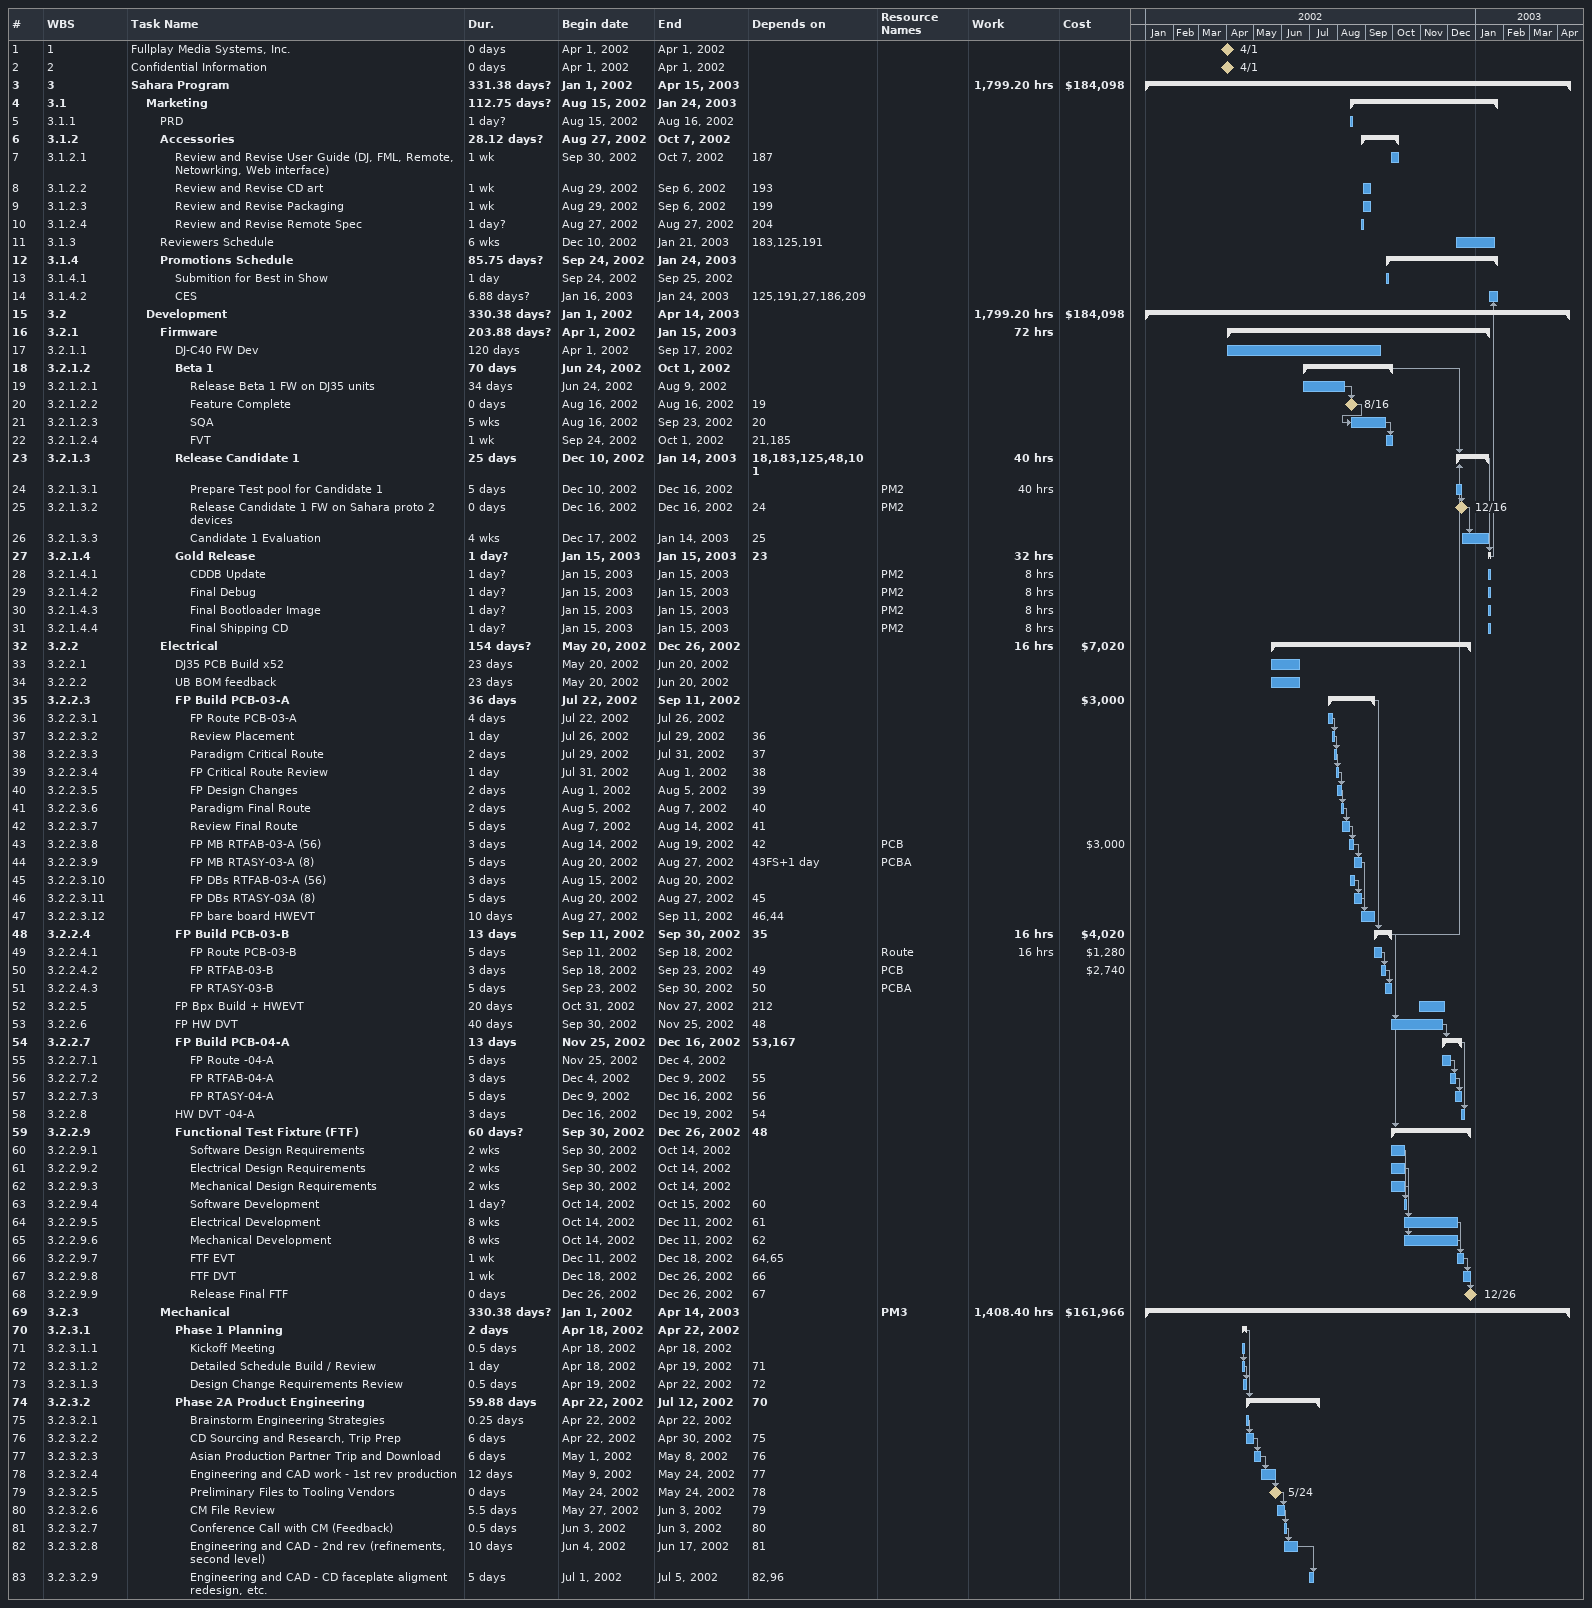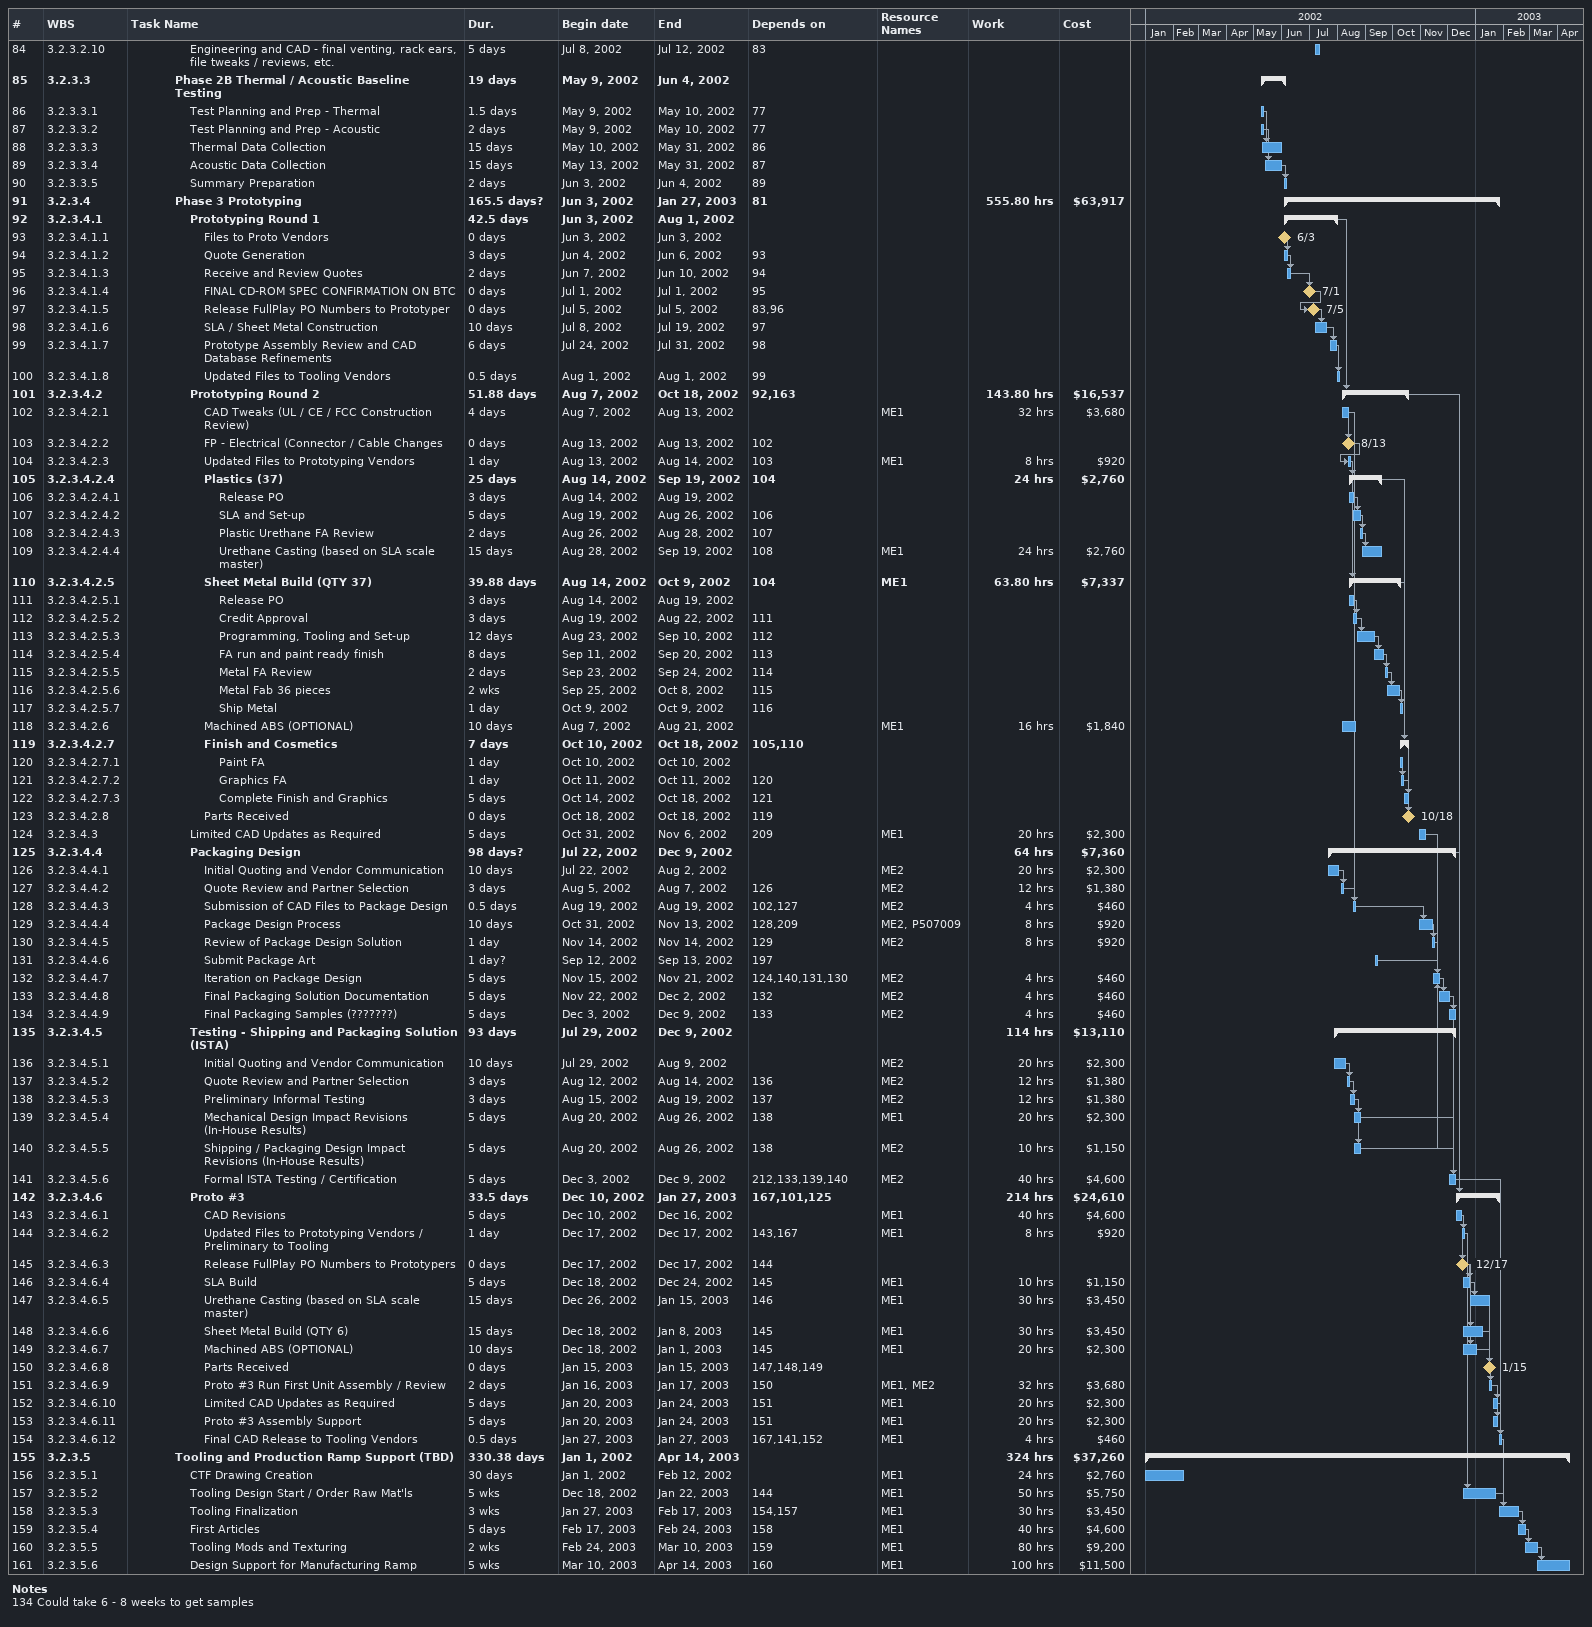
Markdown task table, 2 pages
| ID | WBS | Task | Duration | Start | Finish | Predecessors | Resources | Work (h) | Cost ($) |
|---|---|---|---|---|---|---|---|---|---|
| 1 | 1 | Fullplay Media Systems, Inc. | 0d | 2002-04-01 | 2002-04-01 |  |  |  |  |
| 2 | 2 | Confidential Information | 0d | 2002-04-01 | 2002-04-01 |  |  |  |  |
| 3 | 3 | **Sahara Program** | 331.38d? | 2002-01-01 | 2003-04-15 |  |  | 1799.20 | 184098 |
| 4 | 3.1 | **Marketing** | 112.75d? | 2002-08-15 | 2003-01-24 |  |  |  |  |
| 5 | 3.1.1 | PRD | 1d? | 2002-08-15 | 2002-08-16 |  |  |  |  |
| 6 | 3.1.2 | **Accessories** | 28.12d? | 2002-08-27 | 2002-10-07 |  |  |  |  |
| 7 | 3.1.2.1 | Review and Revise User Guide (DJ, FML, Remote, Netowrking, Web interface) | 1w | 2002-09-30 | 2002-10-07 | 187 |  |  |  |
| 8 | 3.1.2.2 | Review and Revise CD art | 1w | 2002-08-29 | 2002-09-06 | 193 |  |  |  |
| 9 | 3.1.2.3 | Review and Revise Packaging | 1w | 2002-08-29 | 2002-09-06 | 199 |  |  |  |
| 10 | 3.1.2.4 | Review and Revise Remote Spec | 1d? | 2002-08-27 | 2002-08-27 | 204 |  |  |  |
| 11 | 3.1.3 | Reviewers Schedule | 6w | 2002-12-10 | 2003-01-21 | 183, 125, 191 |  |  |  |
| 12 | 3.1.4 | **Promotions Schedule** | 85.75d? | 2002-09-24 | 2003-01-24 |  |  |  |  |
| 13 | 3.1.4.1 | Submition for Best in Show | 1d | 2002-09-24 | 2002-09-25 |  |  |  |  |
| 14 | 3.1.4.2 | CES | 6.88d? | 2003-01-16 | 2003-01-24 | 125, 191, 27, 186, 209 |  |  |  |
| 15 | 3.2 | **Development** | 330.38d? | 2002-01-01 | 2003-04-14 |  |  | 1799.20 | 184098 |
| 16 | 3.2.1 | **Firmware** | 203.88d? | 2002-04-01 | 2003-01-15 |  |  | 72 |  |
| 17 | 3.2.1.1 | DJ-C40 FW Dev | 120d | 2002-04-01 | 2002-09-17 |  |  |  |  |
| 18 | 3.2.1.2 | **Beta 1** | 70d | 2002-06-24 | 2002-10-01 |  |  |  |  |
| 19 | 3.2.1.2.1 | Release Beta 1 FW on DJ35 units | 34d | 2002-06-24 | 2002-08-09 |  |  |  |  |
| 20 | 3.2.1.2.2 | Feature Complete | 0d | 2002-08-16 | 2002-08-16 | 19 |  |  |  |
| 21 | 3.2.1.2.3 | SQA | 5w | 2002-08-16 | 2002-09-23 | 20 |  |  |  |
| 22 | 3.2.1.2.4 | FVT | 1w | 2002-09-24 | 2002-10-01 | 21, 185 |  |  |  |
| 23 | 3.2.1.3 | **Release Candidate 1** | 25d | 2002-12-10 | 2003-01-14 | 18, 183, 125, 48, 101 |  | 40 |  |
| 24 | 3.2.1.3.1 | Prepare Test pool for Candidate 1 | 5d | 2002-12-10 | 2002-12-16 |  | PM2 | 40 |  |
| 25 | 3.2.1.3.2 | Release Candidate 1 FW on Sahara proto 2 devices | 0d | 2002-12-16 | 2002-12-16 | 24 | PM2 |  |  |
| 26 | 3.2.1.3.3 | Candidate 1 Evaluation | 4w | 2002-12-17 | 2003-01-14 | 25 |  |  |  |
| 27 | 3.2.1.4 | **Gold Release** | 1d? | 2003-01-15 | 2003-01-15 | 23 |  | 32 |  |
| 28 | 3.2.1.4.1 | CDDB Update | 1d? | 2003-01-15 | 2003-01-15 |  | PM2 | 8 |  |
| 29 | 3.2.1.4.2 | Final Debug | 1d? | 2003-01-15 | 2003-01-15 |  | PM2 | 8 |  |
| 30 | 3.2.1.4.3 | Final Bootloader Image | 1d? | 2003-01-15 | 2003-01-15 |  | PM2 | 8 |  |
| 31 | 3.2.1.4.4 | Final Shipping CD | 1d? | 2003-01-15 | 2003-01-15 |  | PM2 | 8 |  |
| 32 | 3.2.2 | **Electrical** | 154d? | 2002-05-20 | 2002-12-26 |  |  | 16 | 7020 |
| 33 | 3.2.2.1 | DJ35 PCB Build x52 | 23d | 2002-05-20 | 2002-06-20 |  |  |  |  |
| 34 | 3.2.2.2 | UB BOM feedback | 23d | 2002-05-20 | 2002-06-20 |  |  |  |  |
| 35 | 3.2.2.3 | **FP Build PCB-03-A** | 36d | 2002-07-22 | 2002-09-11 |  |  |  | 3000 |
| 36 | 3.2.2.3.1 | FP Route PCB-03-A | 4d | 2002-07-22 | 2002-07-26 |  |  |  |  |
| 37 | 3.2.2.3.2 | Review Placement | 1d | 2002-07-26 | 2002-07-29 | 36 |  |  |  |
| 38 | 3.2.2.3.3 | Paradigm Critical Route | 2d | 2002-07-29 | 2002-07-31 | 37 |  |  |  |
| 39 | 3.2.2.3.4 | FP Critical Route Review | 1d | 2002-07-31 | 2002-08-01 | 38 |  |  |  |
| 40 | 3.2.2.3.5 | FP Design Changes | 2d | 2002-08-01 | 2002-08-05 | 39 |  |  |  |
| 41 | 3.2.2.3.6 | Paradigm Final Route | 2d | 2002-08-05 | 2002-08-07 | 40 |  |  |  |
| 42 | 3.2.2.3.7 | Review Final Route | 5d | 2002-08-07 | 2002-08-14 | 41 |  |  |  |
| 43 | 3.2.2.3.8 | FP MB RTFAB-03-A (56) | 3d | 2002-08-14 | 2002-08-19 | 42 | PCB |  | 3000 |
| 44 | 3.2.2.3.9 | FP MB RTASY-03-A (8) | 5d | 2002-08-20 | 2002-08-27 | 43FS+1d | PCBA |  |  |
| 45 | 3.2.2.3.10 | FP DBs RTFAB-03-A (56) | 3d | 2002-08-15 | 2002-08-20 |  |  |  |  |
| 46 | 3.2.2.3.11 | FP DBs RTASY-03A (8) | 5d | 2002-08-20 | 2002-08-27 | 45 |  |  |  |
| 47 | 3.2.2.3.12 | FP bare board HWEVT | 10d | 2002-08-27 | 2002-09-11 | 46, 44 |  |  |  |
| 48 | 3.2.2.4 | **FP Build PCB-03-B** | 13d | 2002-09-11 | 2002-09-30 | 35 |  | 16 | 4020 |
| 49 | 3.2.2.4.1 | FP Route PCB-03-B | 5d | 2002-09-11 | 2002-09-18 |  | Route | 16 | 1280 |
| 50 | 3.2.2.4.2 | FP RTFAB-03-B | 3d | 2002-09-18 | 2002-09-23 | 49 | PCB |  | 2740 |
| 51 | 3.2.2.4.3 | FP RTASY-03-B | 5d | 2002-09-23 | 2002-09-30 | 50 | PCBA |  |  |
| 52 | 3.2.2.5 | FP Bpx Build + HWEVT | 20d | 2002-10-31 | 2002-11-27 | 212 |  |  |  |
| 53 | 3.2.2.6 | FP HW DVT | 40d | 2002-09-30 | 2002-11-25 | 48 |  |  |  |
| 54 | 3.2.2.7 | **FP Build PCB-04-A** | 13d | 2002-11-25 | 2002-12-16 | 53, 167 |  |  |  |
| 55 | 3.2.2.7.1 | FP Route -04-A | 5d | 2002-11-25 | 2002-12-04 |  |  |  |  |
| 56 | 3.2.2.7.2 | FP RTFAB-04-A | 3d | 2002-12-04 | 2002-12-09 | 55 |  |  |  |
| 57 | 3.2.2.7.3 | FP RTASY-04-A | 5d | 2002-12-09 | 2002-12-16 | 56 |  |  |  |
| 58 | 3.2.2.8 | HW DVT -04-A | 3d | 2002-12-16 | 2002-12-19 | 54 |  |  |  |
| 59 | 3.2.2.9 | **Functional Test Fixture (FTF)** | 60d? | 2002-09-30 | 2002-12-26 | 48 |  |  |  |
| 60 | 3.2.2.9.1 | Software Design Requirements | 2w | 2002-09-30 | 2002-10-14 |  |  |  |  |
| 61 | 3.2.2.9.2 | Electrical Design Requirements | 2w | 2002-09-30 | 2002-10-14 |  |  |  |  |
| 62 | 3.2.2.9.3 | Mechanical Design Requirements | 2w | 2002-09-30 | 2002-10-14 |  |  |  |  |
| 63 | 3.2.2.9.4 | Software Development | 1d? | 2002-10-14 | 2002-10-15 | 60 |  |  |  |
| 64 | 3.2.2.9.5 | Electrical Development | 8w | 2002-10-14 | 2002-12-11 | 61 |  |  |  |
| 65 | 3.2.2.9.6 | Mechanical Development | 8w | 2002-10-14 | 2002-12-11 | 62 |  |  |  |
| 66 | 3.2.2.9.7 | FTF EVT | 1w | 2002-12-11 | 2002-12-18 | 64, 65 |  |  |  |
| 67 | 3.2.2.9.8 | FTF DVT | 1w | 2002-12-18 | 2002-12-26 | 66 |  |  |  |
| 68 | 3.2.2.9.9 | Release Final FTF | 0d | 2002-12-26 | 2002-12-26 | 67 |  |  |  |
| 69 | 3.2.3 | **Mechanical** | 330.38d? | 2002-01-01 | 2003-04-14 |  | PM3 | 1408.40 | 161966 |
| 70 | 3.2.3.1 | **Phase 1 Planning** | 2d | 2002-04-18 | 2002-04-22 |  |  |  |  |
| 71 | 3.2.3.1.1 | Kickoff Meeting | 0.5d | 2002-04-18 | 2002-04-18 |  |  |  |  |
| 72 | 3.2.3.1.2 | Detailed Schedule Build / Review | 1d | 2002-04-18 | 2002-04-19 | 71 |  |  |  |
| 73 | 3.2.3.1.3 | Design Change Requirements Review | 0.5d | 2002-04-19 | 2002-04-22 | 72 |  |  |  |
| 74 | 3.2.3.2 | **Phase 2A Product Engineering** | 59.88d | 2002-04-22 | 2002-07-12 | 70 |  |  |  |
| 75 | 3.2.3.2.1 | Brainstorm Engineering Strategies | 0.25d | 2002-04-22 | 2002-04-22 |  |  |  |  |
| 76 | 3.2.3.2.2 | CD Sourcing and Research, Trip Prep | 6d | 2002-04-22 | 2002-04-30 | 75 |  |  |  |
| 77 | 3.2.3.2.3 | Asian Production Partner Trip and Download | 6d | 2002-05-01 | 2002-05-08 | 76 |  |  |  |
| 78 | 3.2.3.2.4 | Engineering and CAD work - 1st rev production | 12d | 2002-05-09 | 2002-05-24 | 77 |  |  |  |
| 79 | 3.2.3.2.5 | Preliminary Files to Tooling Vendors | 0d | 2002-05-24 | 2002-05-24 | 78 |  |  |  |
| 80 | 3.2.3.2.6 | CM File Review | 5.5d | 2002-05-27 | 2002-06-03 | 79 |  |  |  |
| 81 | 3.2.3.2.7 | Conference Call with CM (Feedback) | 0.5d | 2002-06-03 | 2002-06-03 | 80 |  |  |  |
| 82 | 3.2.3.2.8 | Engineering and CAD - 2nd rev (refinements, second level) | 10d | 2002-06-04 | 2002-06-17 | 81 |  |  |  |
| 83 | 3.2.3.2.9 | Engineering and CAD - CD faceplate aligment redesign, etc. | 5d | 2002-07-01 | 2002-07-05 | 82, 96 |  |  |  |
| 84 | 3.2.3.2.10 | Engineering and CAD - final venting, rack ears, file tweaks / reviews, etc. | 5d | 2002-07-08 | 2002-07-12 | 83 |  |  |  |
| 85 | 3.2.3.3 | **Phase 2B Thermal / Acoustic Baseline Testing** | 19d | 2002-05-09 | 2002-06-04 |  |  |  |  |
| 86 | 3.2.3.3.1 | Test Planning and Prep - Thermal | 1.5d | 2002-05-09 | 2002-05-10 | 77 |  |  |  |
| 87 | 3.2.3.3.2 | Test Planning and Prep - Acoustic | 2d | 2002-05-09 | 2002-05-10 | 77 |  |  |  |
| 88 | 3.2.3.3.3 | Thermal Data Collection | 15d | 2002-05-10 | 2002-05-31 | 86 |  |  |  |
| 89 | 3.2.3.3.4 | Acoustic Data Collection | 15d | 2002-05-13 | 2002-05-31 | 87 |  |  |  |
| 90 | 3.2.3.3.5 | Summary Preparation | 2d | 2002-06-03 | 2002-06-04 | 89 |  |  |  |
| 91 | 3.2.3.4 | **Phase 3 Prototyping** | 165.5d? | 2002-06-03 | 2003-01-27 | 81 |  | 555.80 | 63917 |
| 92 | 3.2.3.4.1 | **Prototyping Round 1** | 42.5d | 2002-06-03 | 2002-08-01 |  |  |  |  |
| 93 | 3.2.3.4.1.1 | Files to Proto Vendors | 0d | 2002-06-03 | 2002-06-03 |  |  |  |  |
| 94 | 3.2.3.4.1.2 | Quote Generation | 3d | 2002-06-04 | 2002-06-06 | 93 |  |  |  |
| 95 | 3.2.3.4.1.3 | Receive and Review Quotes | 2d | 2002-06-07 | 2002-06-10 | 94 |  |  |  |
| 96 | 3.2.3.4.1.4 | FINAL CD-ROM SPEC CONFIRMATION ON BTC | 0d | 2002-07-01 | 2002-07-01 | 95 |  |  |  |
| 97 | 3.2.3.4.1.5 | Release FullPlay PO Numbers to Prototyper | 0d | 2002-07-05 | 2002-07-05 | 83, 96 |  |  |  |
| 98 | 3.2.3.4.1.6 | SLA / Sheet Metal Construction | 10d | 2002-07-08 | 2002-07-19 | 97 |  |  |  |
| 99 | 3.2.3.4.1.7 | Prototype Assembly Review and CAD Database Refinements | 6d | 2002-07-24 | 2002-07-31 | 98 |  |  |  |
| 100 | 3.2.3.4.1.8 | Updated Files to Tooling Vendors | 0.5d | 2002-08-01 | 2002-08-01 | 99 |  |  |  |
| 101 | 3.2.3.4.2 | **Prototyping Round 2** | 51.88d | 2002-08-07 | 2002-10-18 | 92, 163 |  | 143.80 | 16537 |
| 102 | 3.2.3.4.2.1 | CAD Tweaks (UL / CE / FCC Construction Review) | 4d | 2002-08-07 | 2002-08-13 |  | ME1 | 32 | 3680 |
| 103 | 3.2.3.4.2.2 | FP - Electrical (Connector / Cable Changes | 0d | 2002-08-13 | 2002-08-13 | 102 |  |  |  |
| 104 | 3.2.3.4.2.3 | Updated Files to Prototyping Vendors | 1d | 2002-08-13 | 2002-08-14 | 103 | ME1 | 8 | 920 |
| 105 | 3.2.3.4.2.4 | **Plastics (37)** | 25d | 2002-08-14 | 2002-09-19 | 104 |  | 24 | 2760 |
| 106 | 3.2.3.4.2.4.1 | Release PO | 3d | 2002-08-14 | 2002-08-19 |  |  |  |  |
| 107 | 3.2.3.4.2.4.2 | SLA and Set-up | 5d | 2002-08-19 | 2002-08-26 | 106 |  |  |  |
| 108 | 3.2.3.4.2.4.3 | Plastic Urethane FA Review | 2d | 2002-08-26 | 2002-08-28 | 107 |  |  |  |
| 109 | 3.2.3.4.2.4.4 | Urethane Casting (based on SLA scale master) | 15d | 2002-08-28 | 2002-09-19 | 108 | ME1 | 24 | 2760 |
| 110 | 3.2.3.4.2.5 | **Sheet Metal Build (QTY 37)** | 39.88d | 2002-08-14 | 2002-10-09 | 104 | ME1 | 63.80 | 7337 |
| 111 | 3.2.3.4.2.5.1 | Release PO | 3d | 2002-08-14 | 2002-08-19 |  |  |  |  |
| 112 | 3.2.3.4.2.5.2 | Credit Approval | 3d | 2002-08-19 | 2002-08-22 | 111 |  |  |  |
| 113 | 3.2.3.4.2.5.3 | Programming, Tooling and Set-up | 12d | 2002-08-23 | 2002-09-10 | 112 |  |  |  |
| 114 | 3.2.3.4.2.5.4 | FA run and paint ready finish | 8d | 2002-09-11 | 2002-09-20 | 113 |  |  |  |
| 115 | 3.2.3.4.2.5.5 | Metal FA Review | 2d | 2002-09-23 | 2002-09-24 | 114 |  |  |  |
| 116 | 3.2.3.4.2.5.6 | Metal Fab 36 pieces | 2w | 2002-09-25 | 2002-10-08 | 115 |  |  |  |
| 117 | 3.2.3.4.2.5.7 | Ship Metal | 1d | 2002-10-09 | 2002-10-09 | 116 |  |  |  |
| 118 | 3.2.3.4.2.6 | Machined ABS (OPTIONAL) | 10d | 2002-08-07 | 2002-08-21 |  | ME1 | 16 | 1840 |
| 119 | 3.2.3.4.2.7 | **Finish and Cosmetics** | 7d | 2002-10-10 | 2002-10-18 | 105, 110 |  |  |  |
| 120 | 3.2.3.4.2.7.1 | Paint FA | 1d | 2002-10-10 | 2002-10-10 |  |  |  |  |
| 121 | 3.2.3.4.2.7.2 | Graphics FA | 1d | 2002-10-11 | 2002-10-11 | 120 |  |  |  |
| 122 | 3.2.3.4.2.7.3 | Complete Finish and Graphics | 5d | 2002-10-14 | 2002-10-18 | 121 |  |  |  |
| 123 | 3.2.3.4.2.8 | Parts Received | 0d | 2002-10-18 | 2002-10-18 | 119 |  |  |  |
| 124 | 3.2.3.4.3 | Limited CAD Updates as Required | 5d | 2002-10-31 | 2002-11-06 | 209 | ME1 | 20 | 2300 |
| 125 | 3.2.3.4.4 | **Packaging Design** | 98d? | 2002-07-22 | 2002-12-09 |  |  | 64 | 7360 |
| 126 | 3.2.3.4.4.1 | Initial Quoting and Vendor Communication | 10d | 2002-07-22 | 2002-08-02 |  | ME2 | 20 | 2300 |
| 127 | 3.2.3.4.4.2 | Quote Review and Partner Selection | 3d | 2002-08-05 | 2002-08-07 | 126 | ME2 | 12 | 1380 |
| 128 | 3.2.3.4.4.3 | Submission of CAD Files to Package Design | 0.5d | 2002-08-19 | 2002-08-19 | 102, 127 | ME2 | 4 | 460 |
| 129 | 3.2.3.4.4.4 | Package Design Process | 10d | 2002-10-31 | 2002-11-13 | 128, 209 | ME2, P507009 | 8 | 920 |
| 130 | 3.2.3.4.4.5 | Review of Package Design Solution | 1d | 2002-11-14 | 2002-11-14 | 129 | ME2 | 8 | 920 |
| 131 | 3.2.3.4.4.6 | Submit Package Art | 1d? | 2002-09-12 | 2002-09-13 | 197 |  |  |  |
| 132 | 3.2.3.4.4.7 | Iteration on Package Design | 5d | 2002-11-15 | 2002-11-21 | 124, 140, 131, 130 | ME2 | 4 | 460 |
| 133 | 3.2.3.4.4.8 | Final Packaging Solution Documentation | 5d | 2002-11-22 | 2002-12-02 | 132 | ME2 | 4 | 460 |
| 134 | 3.2.3.4.4.9 | Final Packaging Samples (???????) | 5d | 2002-12-03 | 2002-12-09 | 133 | ME2 | 4 | 460 |
| 135 | 3.2.3.4.5 | **Testing - Shipping and Packaging Solution (ISTA)** | 93d | 2002-07-29 | 2002-12-09 |  |  | 114 | 13110 |
| 136 | 3.2.3.4.5.1 | Initial Quoting and Vendor Communication | 10d | 2002-07-29 | 2002-08-09 |  | ME2 | 20 | 2300 |
| 137 | 3.2.3.4.5.2 | Quote Review and Partner Selection | 3d | 2002-08-12 | 2002-08-14 | 136 | ME2 | 12 | 1380 |
| 138 | 3.2.3.4.5.3 | Preliminary Informal Testing | 3d | 2002-08-15 | 2002-08-19 | 137 | ME2 | 12 | 1380 |
| 139 | 3.2.3.4.5.4 | Mechanical Design Impact Revisions (In-House Results) | 5d | 2002-08-20 | 2002-08-26 | 138 | ME1 | 20 | 2300 |
| 140 | 3.2.3.4.5.5 | Shipping / Packaging Design Impact Revisions (In-House Results) | 5d | 2002-08-20 | 2002-08-26 | 138 | ME2 | 10 | 1150 |
| 141 | 3.2.3.4.5.6 | Formal ISTA Testing / Certification | 5d | 2002-12-03 | 2002-12-09 | 212, 133, 139, 140 | ME2 | 40 | 4600 |
| 142 | 3.2.3.4.6 | **Proto #3** | 33.5d | 2002-12-10 | 2003-01-27 | 167, 101, 125 |  | 214 | 24610 |
| 143 | 3.2.3.4.6.1 | CAD Revisions | 5d | 2002-12-10 | 2002-12-16 |  | ME1 | 40 | 4600 |
| 144 | 3.2.3.4.6.2 | Updated Files to Prototyping Vendors / Preliminary to Tooling | 1d | 2002-12-17 | 2002-12-17 | 143, 167 | ME1 | 8 | 920 |
| 145 | 3.2.3.4.6.3 | Release FullPlay PO Numbers to Prototypers | 0d | 2002-12-17 | 2002-12-17 | 144 |  |  |  |
| 146 | 3.2.3.4.6.4 | SLA Build | 5d | 2002-12-18 | 2002-12-24 | 145 | ME1 | 10 | 1150 |
| 147 | 3.2.3.4.6.5 | Urethane Casting (based on SLA scale master) | 15d | 2002-12-26 | 2003-01-15 | 146 | ME1 | 30 | 3450 |
| 148 | 3.2.3.4.6.6 | Sheet Metal Build (QTY 6) | 15d | 2002-12-18 | 2003-01-08 | 145 | ME1 | 30 | 3450 |
| 149 | 3.2.3.4.6.7 | Machined ABS (OPTIONAL) | 10d | 2002-12-18 | 2003-01-01 | 145 | ME1 | 20 | 2300 |
| 150 | 3.2.3.4.6.8 | Parts Received | 0d | 2003-01-15 | 2003-01-15 | 147, 148, 149 |  |  |  |
| 151 | 3.2.3.4.6.9 | Proto #3 Run First Unit Assembly / Review | 2d | 2003-01-16 | 2003-01-17 | 150 | ME1, ME2 | 32 | 3680 |
| 152 | 3.2.3.4.6.10 | Limited CAD Updates as Required | 5d | 2003-01-20 | 2003-01-24 | 151 | ME1 | 20 | 2300 |
| 153 | 3.2.3.4.6.11 | Proto #3 Assembly Support | 5d | 2003-01-20 | 2003-01-24 | 151 | ME1 | 20 | 2300 |
| 154 | 3.2.3.4.6.12 | Final CAD Release to Tooling Vendors | 0.5d | 2003-01-27 | 2003-01-27 | 167, 141, 152 | ME1 | 4 | 460 |
| 155 | 3.2.3.5 | **Tooling and Production Ramp Support (TBD)** | 330.38d | 2002-01-01 | 2003-04-14 |  |  | 324 | 37260 |
| 156 | 3.2.3.5.1 | CTF Drawing Creation | 30d | 2002-01-01 | 2002-02-12 |  | ME1 | 24 | 2760 |
| 157 | 3.2.3.5.2 | Tooling Design Start / Order Raw Mat'ls | 5w | 2002-12-18 | 2003-01-22 | 144 | ME1 | 50 | 5750 |
| 158 | 3.2.3.5.3 | Tooling Finalization | 3w | 2003-01-27 | 2003-02-17 | 154, 157 | ME1 | 30 | 3450 |
| 159 | 3.2.3.5.4 | First Articles | 5d | 2003-02-17 | 2003-02-24 | 158 | ME1 | 40 | 4600 |
| 160 | 3.2.3.5.5 | Tooling Mods and Texturing | 2w | 2003-02-24 | 2003-03-10 | 159 | ME1 | 80 | 9200 |
| 161 | 3.2.3.5.6 | Design Support for Manufacturing Ramp | 5w | 2003-03-10 | 2003-04-14 | 160 | ME1 | 100 | 11500 |

Notes
- 134: Could take 6 - 8 weeks to get samples
